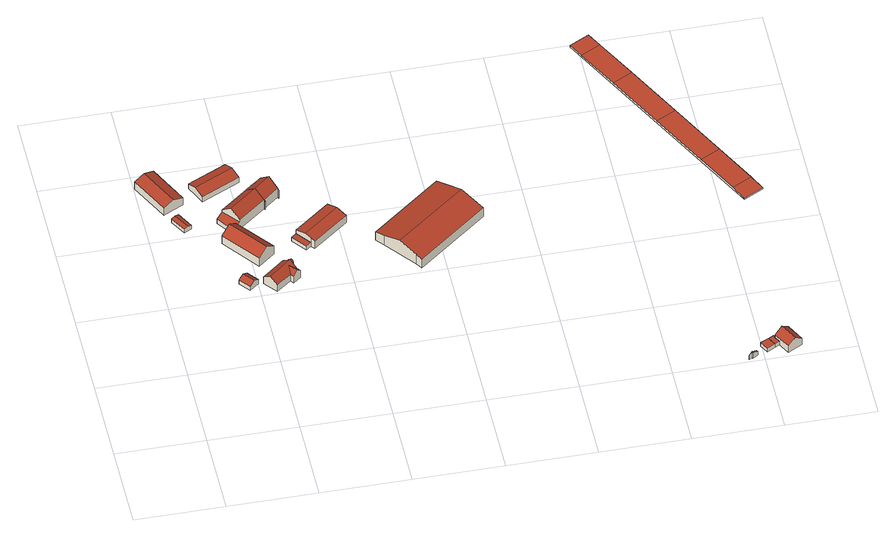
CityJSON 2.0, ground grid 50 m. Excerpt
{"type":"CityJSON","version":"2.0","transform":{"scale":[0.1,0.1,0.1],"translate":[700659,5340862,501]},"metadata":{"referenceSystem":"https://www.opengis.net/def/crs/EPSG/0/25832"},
"CityObjects":{
"building1":{"type":"Building","attributes":{"Gemeindeschluessel":"09184112","HoeheDach":"509.000","HoeheGrund":"501.540","Methode":"1000","NiedrigsteTraufeDesGebaeudes":"506.678","Geometrietyp2DReferenz":"3000","function":"31001_2000","roofType":"3100","measuredHeight":7.46},"geometry":[{"type":"Solid","lod":"2","boundaries":[[[[0,1,2,3,4,5]],[[6,7,8,9]],[[10,6,9,11,4,3]],[[12,8,7,13,1,0]],[[0,5,4,11,9,8,12]],[[1,13,10,3,2]],[[7,6,10,13]]]],"semantics":{"surfaces":[{"type":"WallSurface"},{"type":"GroundSurface"},{"type":"RoofSurface","Dachneigung":"70.337","Dachorientierung":"243.311","Flaeche":"172.166","Z_MAX":"7.460","Z_MAX_ASL":"509.000","Z_MIN":"5.138","Z_MIN_ASL":"506.678"},{"type":"RoofSurface","Dachneigung":"70.341","Dachorientierung":"63.311","Flaeche":"172.132","Z_MAX":"7.460","Z_MAX_ASL":"509.000","Z_MIN":"5.165","Z_MIN_ASL":"506.705"}],"values":[[0,0,0,0,1,2,3]]}}]},
"building2":{"type":"Building","attributes":{"Gemeindeschluessel":"09184112","HoeheDach":"505.282","HoeheGrund":"501.960","Methode":"1000","NiedrigsteTraufeDesGebaeudes":"504.551","Geometrietyp2DReferenz":"3000","function":"31001_2000","roofType":"3100","measuredHeight":3.32},"geometry":[{"type":"Solid","lod":"2","boundaries":[[[[14,15,16,17,18,19]],[[20,16,15,21]],[[17,22,23,18]],[[18,23,24,19]],[[22,20,21,25,24,23]],[[16,20,22,17]],[[19,24,25,21,15,14]]]],"semantics":{"surfaces":[{"type":"WallSurface"},{"type":"RoofSurface","Dachneigung":"73.394","Dachorientierung":"240.925","Flaeche":"26.801","Z_MAX":"3.322","Z_MAX_ASL":"505.282","Z_MIN":"2.597","Z_MIN_ASL":"504.557"},{"type":"RoofSurface","Dachneigung":"73.401","Dachorientierung":"60.932","Flaeche":"26.827","Z_MAX":"3.322","Z_MAX_ASL":"505.282","Z_MIN":"2.591","Z_MIN_ASL":"504.551"},{"type":"GroundSurface"}],"values":[[0,0,1,0,0,2,3]]}}]},
"building3":{"type":"Building","attributes":{"Gemeindeschluessel":"09184112","HoeheDach":"507.009","HoeheGrund":"501.980","Methode":"1000","NiedrigsteTraufeDesGebaeudes":"505.100","Geometrietyp2DReferenz":"3000","function":"31001_2000","roofType":"3100","measuredHeight":5.03},"geometry":[{"type":"Solid","lod":"2","boundaries":[[[[26,27,28,29,30,31]],[[32,33,30,29]],[[34,35,36,37]],[[35,32,29,28,27,36]],[[33,32,35,34]],[[31,30,33,34,37,26]],[[37,36,27,26]]]],"semantics":{"surfaces":[{"type":"GroundSurface"},{"type":"WallSurface"},{"type":"RoofSurface","Dachneigung":"59.763","Dachorientierung":"231.292","Flaeche":"29.319","Z_MAX":"5.029","Z_MAX_ASL":"507.009","Z_MIN":"3.120","Z_MIN_ASL":"505.100"},{"type":"RoofSurface","Dachneigung":"59.770","Dachorientierung":"51.285","Flaeche":"29.343","Z_MAX":"5.029","Z_MAX_ASL":"507.009","Z_MIN":"3.127","Z_MIN_ASL":"505.107"}],"values":[[0,1,2,1,3,1,1]]}}]},
"building4":{"type":"Building","attributes":{"Gemeindeschluessel":"09184112","HoeheDach":"511.905","HoeheGrund":"501.720","Methode":"2000","NiedrigsteTraufeDesGebaeudes":"507.503","Geometrietyp2DReferenz":"3000","function":"31001_2000","roofType":"3100","measuredHeight":10.19},"geometry":[{"type":"Solid","lod":"2","boundaries":[[[[38,39,40,41]],[[42,41,40,43,44,45,46,47,48,49]],[[50,51,52,45,44,43,40,39]],[[42,49,48,53,54,55,38,41]],[[55,54,51,50,39,38]],[[52,56,46,45]],[[56,57,47,46]],[[53,57,56,52,51,54]],[[57,53,48,47]]]],"semantics":{"surfaces":[{"type":"WallSurface"},{"type":"GroundSurface"},{"type":"RoofSurface","Dachneigung":"54.088","Dachorientierung":"231.792","Flaeche":"195.389","Z_MAX":"10.185","Z_MAX_ASL":"511.905","Z_MIN":"5.783","Z_MIN_ASL":"507.503"},{"type":"RoofSurface","Dachneigung":"54.089","Dachorientierung":"51.792","Flaeche":"184.864","Z_MAX":"10.185","Z_MAX_ASL":"511.905","Z_MIN":"5.975","Z_MIN_ASL":"507.695"}],"values":[[0,1,0,0,2,0,0,3,0]]}}]},
"building5":{"type":"Building","attributes":{"Gemeindeschluessel":"09184112","HoeheDach":"510.391","HoeheGrund":"502.020","Methode":"2000","NiedrigsteTraufeDesGebaeudes":"506.869","Geometrietyp2DReferenz":"3000","function":"31001_9998","roofType":"3100","measuredHeight":8.37},"address":[{"country":"Germany","locality":"Aschheim","thoroughfareName":"Mühlenstraße 10a"}],"geometry":[{"type":"Solid","lod":"2","boundaries":[[[[58,59,60,61,62,63,64,65,66,67]],[[68,69,70,71,72,61,60,59,58,67,73]],[[74,75,76,77,66,65,64,63,62,78,79,80,81,82,83,84,85,86,87,88,89]],[[76,90,73,67,66,77]],[[91,92,93,94,95,96,97,98,70,69,68,73,90]],[[96,99,98,97]],[[100,98,99,101,102,103,72,71]],[[91,90,76,75]],[[104,105,88,87,86,85,94,93]],[[61,72,78,62]],[[98,100,71,70]],[[103,79,78,72]],[[89,88,105,106,107,74]],[[103,102,80,79]],[[106,108,92,91,107]],[[74,107,91,75]],[[95,109,110,101,99,96]],[[84,83,109,95,94,85]],[[110,109,83,82]],[[110,82,81,80,102,101]],[[106,105,104,93,92,108]]]],"semantics":{"surfaces":[{"type":"WallSurface"},{"type":"RoofSurface","Dachneigung":"53.932","Dachorientierung":"323.892","Flaeche":"94.262","Z_MAX":"8.371","Z_MAX_ASL":"510.391","Z_MIN":"4.906","Z_MIN_ASL":"506.926"},{"type":"GroundSurface"},{"type":"RoofSurface","Dachneigung":"53.931","Dachorientierung":"143.891","Flaeche":"82.304","Z_MAX":"8.371","Z_MAX_ASL":"510.391","Z_MIN":"4.870","Z_MIN_ASL":"506.890"},{"type":"RoofSurface","Dachneigung":"55.356","Dachorientierung":"323.948","Flaeche":"1.486","Z_MAX":"8.370","Z_MAX_ASL":"510.390","Z_MIN":"7.279","Z_MIN_ASL":"509.299"},{"type":"RoofSurface","Dachneigung":"46.83","Dachorientierung":"233.721","Flaeche":"16.258","Z_MAX":"7.480","Z_MAX_ASL":"509.500","Z_MIN":"4.849","Z_MIN_ASL":"506.869"},{"type":"RoofSurface","Dachneigung":"52.761","Dachorientierung":"143.943","Flaeche":"1.963","Z_MAX":"8.370","Z_MAX_ASL":"510.390","Z_MIN":"6.901","Z_MIN_ASL":"508.921"},{"type":"RoofSurface","Dachneigung":"46.82","Dachorientierung":"53.714","Flaeche":"15.996","Z_MAX":"7.480","Z_MAX_ASL":"509.500","Z_MIN":"4.931","Z_MIN_ASL":"506.951"}],"values":[[0,1,2,0,3,0,4,0,0,0,0,0,0,0,5,0,6,0,0,0,7]]}}]},
"building6":{"type":"Building","attributes":{"Gemeindeschluessel":"09184112","HoeheDach":"507.340","HoeheGrund":"501.490","Methode":"2000","NiedrigsteTraufeDesGebaeudes":"505.068","Geometrietyp2DReferenz":"3000","function":"31001_2000","roofType":"3100","measuredHeight":5.85},"geometry":[{"type":"Solid","lod":"2","boundaries":[[[[111,112,113,114]],[[115,116,117,118,112,111]],[[119,120,118,117,116,121]],[[113,112,118,120]],[[115,111,114,122]],[[115,122,121,116]],[[121,122,114,113,120,119]]]],"semantics":{"surfaces":[{"type":"RoofSurface","Dachneigung":"69.656","Dachorientierung":"334.910","Flaeche":"157.521","Z_MAX":"5.850","Z_MAX_ASL":"507.340","Z_MIN":"3.578","Z_MIN_ASL":"505.068"},{"type":"WallSurface"},{"type":"GroundSurface"},{"type":"RoofSurface","Dachneigung":"69.659","Dachorientierung":"154.910","Flaeche":"157.585","Z_MAX":"5.850","Z_MAX_ASL":"507.340","Z_MIN":"3.579","Z_MIN_ASL":"505.069"}],"values":[[0,1,2,1,3,1,1]]}}]},
"building7":{"type":"Building","attributes":{"Gemeindeschluessel":"09184112","HoeheDach":"513.360","HoeheGrund":"501.900","Methode":"2000","NiedrigsteTraufeDesGebaeudes":"504.911","Geometrietyp2DReferenz":"3000","function":"31001_2000","roofType":"3100","measuredHeight":11.46},"geometry":[{"type":"Solid","lod":"2","boundaries":[[[[123,124,125,126,127,128,129]],[[130,131,132,133]],[[134,135,136,129,128,137]],[[138,132,131,139,135,134]],[[140,141,142,143]],[[141,125,124,142]],[[135,139,131,130,144,145,123,129,136]],[[133,132,138,134,137,128,127,126,146,147,148]],[[147,146,126,125,141,140]],[[148,147,140,143,144,130,133]],[[144,143,142,124,123,145]]]],"semantics":{"surfaces":[{"type":"WallSurface"},{"type":"RoofSurface","Dachneigung":"51.836","Dachorientierung":"141.946","Flaeche":"150.414","Z_MAX":"11.460","Z_MAX_ASL":"513.360","Z_MIN":"6.729","Z_MIN_ASL":"508.629"},{"type":"RoofSurface","Dachneigung":"51.838","Dachorientierung":"321.948","Flaeche":"150.671","Z_MAX":"11.460","Z_MAX_ASL":"513.360","Z_MIN":"6.707","Z_MIN_ASL":"508.607"},{"type":"RoofSurface","Dachneigung":"63.167","Dachorientierung":"230.600","Flaeche":"59.632","Z_MAX":"5.380","Z_MAX_ASL":"507.280","Z_MIN":"3.011","Z_MIN_ASL":"504.911"},{"type":"GroundSurface"}],"values":[[0,0,0,0,1,2,3,4,0,0,0]]}}]},
"building8":{"type":"Building","attributes":{"Gemeindeschluessel":"09184112","HoeheDach":"513.500","HoeheGrund":"502.120","Methode":"2000","NiedrigsteTraufeDesGebaeudes":"504.650","Geometrietyp2DReferenz":"3000","function":"31001_9998","roofType":"3100","measuredHeight":11.38},"address":[{"country":"Germany","locality":"Aschheim","thoroughfareName":"Mühlenstraße 10"}],"geometry":[{"type":"Solid","lod":"2","boundaries":[[[[149,150,151,152]],[[153,154,155,156,157,158,159,160,161,162,163,164,165,166,167,168,169]],[[158,140,170,125,160,159]],[[171,172,169,168]],[[150,149,164,163]],[[173,174,149,152]],[[171,168,167,166,165,175,176,177]],[[157,178,140,158]],[[149,174,175,165,164]],[[179,178,157,156]],[[179,156,155,180]],[[173,152,151,162,161]],[[181,180,155,154]],[[176,175,174,173,125,170]],[[169,172,182,181,154,153]],[[150,163,162,151]],[[125,173,161,160]],[[178,179,180,181,182,172,171,177,176,170,140]]]],"semantics":{"surfaces":[{"type":"RoofSurface","Dachneigung":"90.0","Dachorientierung":"-1.000","Flaeche":"4.558","Z_MAX":"2.530","Z_MAX_ASL":"504.650","Z_MIN":"2.530","Z_MIN_ASL":"504.650"},{"type":"GroundSurface"},{"type":"WallSurface"},{"type":"RoofSurface","Dachneigung":"51.107","Dachorientierung":"324.307","Flaeche":"89.355","Z_MAX":"11.380","Z_MAX_ASL":"513.500","Z_MIN":"6.500","Z_MIN_ASL":"508.620"},{"type":"RoofSurface","Dachneigung":"51.107","Dachorientierung":"144.307","Flaeche":"88.051","Z_MAX":"11.380","Z_MAX_ASL":"513.500","Z_MIN":"5.790","Z_MIN_ASL":"507.910"}],"values":[[0,1,2,2,2,2,2,2,2,2,2,2,2,3,2,2,2,4]]}}]},
"building9":{"type":"Building","attributes":{"Gemeindeschluessel":"09184112","HoeheDach":"504.918","HoeheGrund":"502.050","Methode":"1000","NiedrigsteTraufeDesGebaeudes":"504.498","Geometrietyp2DReferenz":"3000","function":"31001_2000","roofType":"1000","measuredHeight":2.87},"geometry":[{"type":"Solid","lod":"2","boundaries":[[[[183,184,185,186]],[[185,187,188,186]],[[189,190,184,183]],[[190,187,185,184]],[[188,189,183,186]],[[188,187,190,189]]]],"semantics":{"surfaces":[{"type":"WallSurface"},{"type":"GroundSurface"},{"type":"RoofSurface","Dachneigung":"83.125","Dachorientierung":"231.749","Flaeche":"36.052","Z_MAX":"2.868","Z_MAX_ASL":"504.918","Z_MIN":"2.448","Z_MIN_ASL":"504.498"}],"values":[[0,1,2,0,0,0]]}}]},
"building10":{"type":"Building","attributes":{"Gemeindeschluessel":"09184112","HoeheDach":"509.126","HoeheGrund":"502.110","Methode":"1000","NiedrigsteTraufeDesGebaeudes":"507.423","Geometrietyp2DReferenz":"3000","function":"31001_2000","roofType":"3100","measuredHeight":7.02},"geometry":[{"type":"Solid","lod":"2","boundaries":[[[[188,191,192,193,187,194]],[[195,196,197,198,199,200]],[[201,191,188,202]],[[201,195,200,192,191]],[[193,199,198,187]],[[195,201,202,196]],[[200,199,193,192]],[[188,194,187,198,197,196,202]]]],"semantics":{"surfaces":[{"type":"WallSurface"},{"type":"RoofSurface","Dachneigung":"75.482","Dachorientierung":"141.880","Flaeche":"173.824","Z_MAX":"7.016","Z_MAX_ASL":"509.126","Z_MIN":"5.313","Z_MIN_ASL":"507.423"},{"type":"RoofSurface","Dachneigung":"75.483","Dachorientierung":"321.884","Flaeche":"173.942","Z_MAX":"7.016","Z_MAX_ASL":"509.126","Z_MIN":"5.314","Z_MIN_ASL":"507.424"},{"type":"GroundSurface"}],"values":[[0,0,0,1,0,0,2,3]]}}]},
"building11":{"type":"Building","attributes":{"Gemeindeschluessel":"09184112","HoeheDach":"512.290","HoeheGrund":"501.992","Methode":"2000","NiedrigsteTraufeDesGebaeudes":"507.690","Geometrietyp2DReferenz":"3000","function":"31001_2000","roofType":"3100","measuredHeight":10.3,"storeysAboveGround":1},"geometry":[{"type":"Solid","lod":"2","boundaries":[[[[203,204,205,206]],[[207,208,209,210,211]],[[210,209,204,203,212,213]],[[214,215,206,205,216,217,218,219,220,221]],[[208,207,219,218]],[[204,209,208,218,217,216,205]],[[207,211,220,219]],[[212,203,206,215]],[[220,211,210,213,214,221]],[[213,212,215,214]]]],"semantics":{"surfaces":[{"type":"WallSurface"},{"type":"RoofSurface","Dachneigung":"74.914","Dachorientierung":"141.846","Flaeche":"788.733","Z_MAX":"10.299","Z_MAX_ASL":"512.290","Z_MIN":"6.195","Z_MIN_ASL":"508.187"},{"type":"RoofSurface","Dachneigung":"74.914","Dachorientierung":"321.838","Flaeche":"884.343","Z_MAX":"10.299","Z_MAX_ASL":"512.290","Z_MIN":"5.698","Z_MIN_ASL":"507.690"},{"type":"GroundSurface"}],"values":[[0,1,2,3,0,0,0,0,0,0]]}}]},
"building12":{"type":"Building","attributes":{"Gemeindeschluessel":"09184112","HoeheDach":"506.983","HoeheGrund":"502.730","Methode":"2000","NiedrigsteTraufeDesGebaeudes":"505.260","Geometrietyp2DReferenz":"3000","function":"51009_1610","roofType":"3100","measuredHeight":4.25},"geometry":[{"type":"Solid","lod":"2","boundaries":[[[[222,223,224,225]],[[226,227,228,229]],[[230,231,232,233]],[[234,226,229,232,231]],[[234,235,227,226]],[[233,222,225,230]],[[230,225,224,235,234,231]],[[224,223,228,227,235]],[[228,223,222,233,232,229]]]],"semantics":{"surfaces":[{"type":"WallSurface"},{"type":"RoofSurface","Dachneigung":"66.290","Dachorientierung":"55.393","Flaeche":"3.757","Z_MAX":"4.253","Z_MAX_ASL":"506.983","Z_MIN":"2.692","Z_MIN_ASL":"505.422"},{"type":"GroundSurface"},{"type":"RoofSurface","Dachneigung":"50.848","Dachorientierung":"235.932","Flaeche":"1.191","Z_MAX":"4.253","Z_MAX_ASL":"506.983","Z_MIN":"2.530","Z_MIN_ASL":"505.260"}],"values":[[0,1,0,0,0,0,2,0,3]]}}]},
"building13":{"type":"Building","attributes":{"Gemeindeschluessel":"09184112","HoeheDach":"505.493","HoeheGrund":"502.800","Methode":"1000","NiedrigsteTraufeDesGebaeudes":"505.493","Geometrietyp2DReferenz":"3000","function":"31001_2000","roofType":"1000","measuredHeight":2.69},"geometry":[{"type":"Solid","lod":"2","boundaries":[[[[236,237,238,239]],[[240,241,236,239]],[[241,242,237,236]],[[239,238,243,240]],[[237,242,243,238]],[[243,242,241,240]]]],"semantics":{"surfaces":[{"type":"WallSurface"},{"type":"RoofSurface","Dachneigung":"90.000","Dachorientierung":"-1.000","Flaeche":"29.313","Z_MAX":"2.693","Z_MAX_ASL":"505.493","Z_MIN":"2.693","Z_MIN_ASL":"505.493"},{"type":"GroundSurface"}],"values":[[0,0,1,2,0,0]]}}]},
"building14":{"type":"Building","attributes":{"Gemeindeschluessel":"09184112","HoeheDach":"505.410","HoeheGrund":"502.860","Methode":"2000","NiedrigsteTraufeDesGebaeudes":"505.410","Geometrietyp2DReferenz":"3000","function":"31001_2000","roofType":"1000","measuredHeight":2.55},"geometry":[{"type":"Solid","lod":"2","boundaries":[[[[244,245,246,247,248,249]],[[248,250,251,249]],[[252,250,248,247]],[[253,254,246,245]],[[249,251,255,244]],[[254,252,247,246]],[[255,253,245,244]],[[251,250,252,254,253,255]]]],"semantics":{"surfaces":[{"type":"GroundSurface"},{"type":"WallSurface"},{"type":"RoofSurface","Dachneigung":"90.000","Dachorientierung":"-1.000","Flaeche":"17.257","Z_MAX":"2.550","Z_MAX_ASL":"505.410","Z_MIN":"2.550","Z_MIN_ASL":"505.410"}],"values":[[0,1,1,1,1,1,1,2]]}}]},
"building15":{"type":"Building","attributes":{"Gemeindeschluessel":"09184112","HoeheDach":"511.150","HoeheGrund":"502.860","Methode":"2000","NiedrigsteTraufeDesGebaeudes":"507.434","Geometrietyp2DReferenz":"3000","function":"31001_1000","roofType":"3100","measuredHeight":8.29},"address":[{"country":"Germany","locality":"Aschheim","thoroughfareName":"Mühlenstraße 9"}],"geometry":[{"type":"Solid","lod":"2","boundaries":[[[[256,257,258,259]],[[260,261,262,259,258]],[[257,256,263,264,248]],[[258,257,248,260]],[[264,261,260,248]],[[263,256,259,262]],[[263,262,261,264]]]],"semantics":{"surfaces":[{"type":"RoofSurface","Dachneigung":"51.870","Dachorientierung":"242.343","Flaeche":"66.167","Z_MAX":"8.290","Z_MAX_ASL":"511.150","Z_MIN":"4.574","Z_MIN_ASL":"507.434"},{"type":"WallSurface"},{"type":"GroundSurface"},{"type":"RoofSurface","Dachneigung":"51.875","Dachorientierung":"62.337","Flaeche":"62.549","Z_MAX":"8.290","Z_MAX_ASL":"511.150","Z_MIN":"4.811","Z_MIN_ASL":"507.671"}],"values":[[0,1,1,1,2,3,1]]}}]},
"building16":{"type":"Building","attributes":{"Gemeindeschluessel":"09184112","HoeheDach":"512.080","HoeheGrund":"503.390","Methode":"2000","NiedrigsteTraufeDesGebaeudes":"511.482","Geometrietyp2DReferenz":"3000","function":"53001_1800","roofType":"3900","measuredHeight":8.69},"geometry":[{"type":"Solid","lod":"2","boundaries":[[[[265,266,267,268]],[[269,270,271,272]],[[273,274,275,276,277,278,279,280,281,282]],[[270,283,284,271]],[[283,285,286,284]],[[265,268,281,280]],[[281,268,267,272,271,284,286,287,275,274,273,282]],[[285,288,287,286]],[[287,288,276,275]],[[266,269,272,267]],[[276,288,285,283,270,269,266,265,280,279,278,277]]]],"semantics":{"surfaces":[{"type":"RoofSurface","Dachneigung":"88.249","Dachorientierung":"152.759","Flaeche":"122.072","Z_MAX":"8.390","Z_MAX_ASL":"511.780","Z_MIN":"8.092","Z_MIN_ASL":"511.482"},{"type":"RoofSurface","Dachneigung":"89.874","Dachorientierung":"152.759","Flaeche":"457.701","Z_MAX":"8.690","Z_MAX_ASL":"512.080","Z_MIN":"8.610","Z_MIN_ASL":"512.000"},{"type":"GroundSurface"},{"type":"RoofSurface","Dachneigung":"89.874","Dachorientierung":"332.759","Flaeche":"457.701","Z_MAX":"8.690","Z_MAX_ASL":"512.080","Z_MIN":"8.610","Z_MIN_ASL":"512.000"},{"type":"RoofSurface","Dachneigung":"89.531","Dachorientierung":"332.759","Flaeche":"335.071","Z_MAX":"8.610","Z_MAX_ASL":"512.000","Z_MIN":"8.390","Z_MIN_ASL":"511.780"},{"type":"WallSurface"},{"type":"RoofSurface","Dachneigung":"88.249","Dachorientierung":"332.759","Flaeche":"122.072","Z_MAX":"8.390","Z_MAX_ASL":"511.780","Z_MIN":"8.092","Z_MIN_ASL":"511.482"},{"type":"RoofSurface","Dachneigung":"89.531","Dachorientierung":"152.759","Flaeche":"335.071","Z_MAX":"8.610","Z_MAX_ASL":"512.000","Z_MIN":"8.390","Z_MIN_ASL":"511.780"}],"values":[[0,1,2,3,4,5,5,6,5,7,5]]}}]}
},
"vertices":[
[116,1690,5],[116,1690,57],[93,1736,57],[4,1915,57],[4,1915,5],[93,1736,5],[118,1974,57],[231,1748,57],[231,1748,5],[118,1974,5],[61,1945,80],[61,1945,5],[174,1719,5],[174,1719,80],
[216,1547,10],[237,1559,10],[237,1559,36],[216,1547,43],[195,1535,36],[195,1535,10],[186,1651,36],[186,1651,10],[165,1639,43],[143,1627,36],[143,1627,10],[165,1639,10],
[447,1046,10],[399,1106,10],[424,1127,10],[450,1147,10],[498,1086,10],[473,1066,10],[450,1147,41],[498,1086,41],[473,1066,60],[424,1127,60],[399,1106,41],[447,1046,41],
[532,1216,65],[372,1421,65],[372,1421,7],[532,1216,7],[534,1217,7],[373,1422,7],[419,1458,7],[446,1480,7],[465,1495,7],[466,1491,7],[625,1289,7],[580,1254,7],[373,1422,67],[419,1458,109],[446,1480,84],[625,1289,67],[580,1254,109],[534,1217,67],[465,1495,67],[466,1491,67],
[608,1148,59],[608,1149,59],[630,1166,59],[651,1183,59],[651,1183,10],[630,1166,10],[608,1149,10],[608,1148,10],[526,1083,10],[526,1083,59],[638,1111,94],[659,1128,94],[681,1146,94],[672,1157,84],[672,1157,83],[555,1046,94],[683,1054,10],[667,1074,10],[585,1009,10],[555,1046,10],[672,1157,10],[675,1160,10],[686,1156,10],[689,1151,10],[695,1144,10],[696,1132,10],[694,1130,10],[693,1130,10],[710,1108,10],[711,1108,10],[726,1088,10],[705,1072,10],[585,1009,59],[667,1074,59],[667,1119,85],[710,1108,60],[693,1130,79],[694,1130,79],[692,1132,81],[682,1145,93],[681,1145,94],[682,1145,94],[681,1146,93],[689,1151,94],[686,1156,90],[675,1160,83],[711,1108,60],[726,1088,60],[705,1072,85],[683,1054,59],[689,1091,85],[696,1132,79],[695,1144,87],
[527,1908,63],[501,1964,41],[283,1861,41],[309,1806,63],[553,1853,41],[553,1853,5],[527,1908,5],[501,1964,5],[309,1806,5],[283,1861,5],[335,1750,5],[335,1750,41],
[409,1599,63],[409,1599,76],[563,1720,76],[563,1720,9],[409,1599,9],[375,1572,9],[375,1572,41],[466,1491,51],[465,1495,51],[465,1495,9],[466,1491,9],[446,1480,9],[446,1480,39],[412,1523,40],[412,1523,9],[447,1481,9],[447,1481,40],[640,1627,76],[602,1674,124],[447,1552,124],[485,1506,76],[485,1506,63],[447,1552,63],[602,1674,9],[640,1627,9],[485,1506,9],
[618,1763,36],[608,1776,36],[586,1759,36],[596,1746,36],[726,1694,11],[726,1695,11],[642,1629,11],[648,1622,11],[645,1620,11],[640,1627,11],[602,1674,11],[563,1720,11],[596,1746,11],[586,1759,11],[608,1776,11],[618,1763,11],[655,1792,11],[692,1744,11],[729,1696,11],[734,1689,11],[732,1687,11],[602,1674,125],[734,1689,69],[732,1687,69],[596,1746,76],[618,1763,76],[655,1792,76],[692,1744,125],[729,1696,76],[645,1620,69],[648,1622,69],[642,1629,76],[726,1695,77],[726,1694,76],
[798,1283,35],[734,1364,35],[734,1364,11],[798,1283,11],[761,1385,11],[825,1304,11],[825,1304,39],[761,1385,39],
[825,1304,72],[802,1334,81],[761,1385,64],[802,1334,11],[1044,1440,64],[1044,1440,11],[1004,1492,11],[963,1544,11],[963,1544,64],[1004,1492,81],[843,1282,64],[843,1282,11],
[1560,1593,67],[1598,1545,83],[1598,1545,10],[1560,1593,10],[1366,1030,72],[1760,1339,72],[1666,1459,113],[1272,1150,113],[1341,1062,83],[1167,1284,67],[1205,1235,83],[1205,1235,10],[1167,1284,10],[1666,1458,10],[1734,1372,10],[1760,1339,10],[1366,1030,10],[1341,1062,10],[1273,1149,10],
[2912,4,43],[2911,7,43],[2911,7,17],[2912,4,17],[2963,30,44],[2957,38,44],[2928,18,60],[2933,11,60],[2927,13,17],[2931,9,17],[2931,9,57],[2927,13,57],[2963,30,17],[2957,38,17],
[3062,64,45],[3016,41,45],[3016,41,18],[3062,64,18],[3036,113,18],[3036,113,45],[2989,90,45],[2989,90,18],
[3062,64,19],[3036,113,19],[3066,129,19],[3074,114,19],[3071,112,19],[3089,78,19],[3071,112,44],[3089,78,44],[3074,114,44],[3036,113,44],[3066,129,44],[3062,64,44],
[3113,134,101],[3071,112,64],[3123,14,65],[3165,36,101],[3123,14,19],[3204,56,19],[3204,56,67],[3152,155,67],[3152,155,19],
[3223,1159,105],[3178,1246,108],[3067,1189,108],[3112,1102,105],[3055,1484,110],[2888,1810,111],[2777,1753,111],[2944,1427,110],[2793,1721,95],[2731,1841,95],[2442,2403,95],[2553,2461,95],[2842,1898,95],[2904,1778,95],[2964,1662,95],[3223,1159,95],[3112,1102,95],[2853,1605,95],[2720,2135,110],[2609,2078,110],[2597,2374,108],[2486,2317,108],[2442,2403,105],[2553,2461,105]
]}
